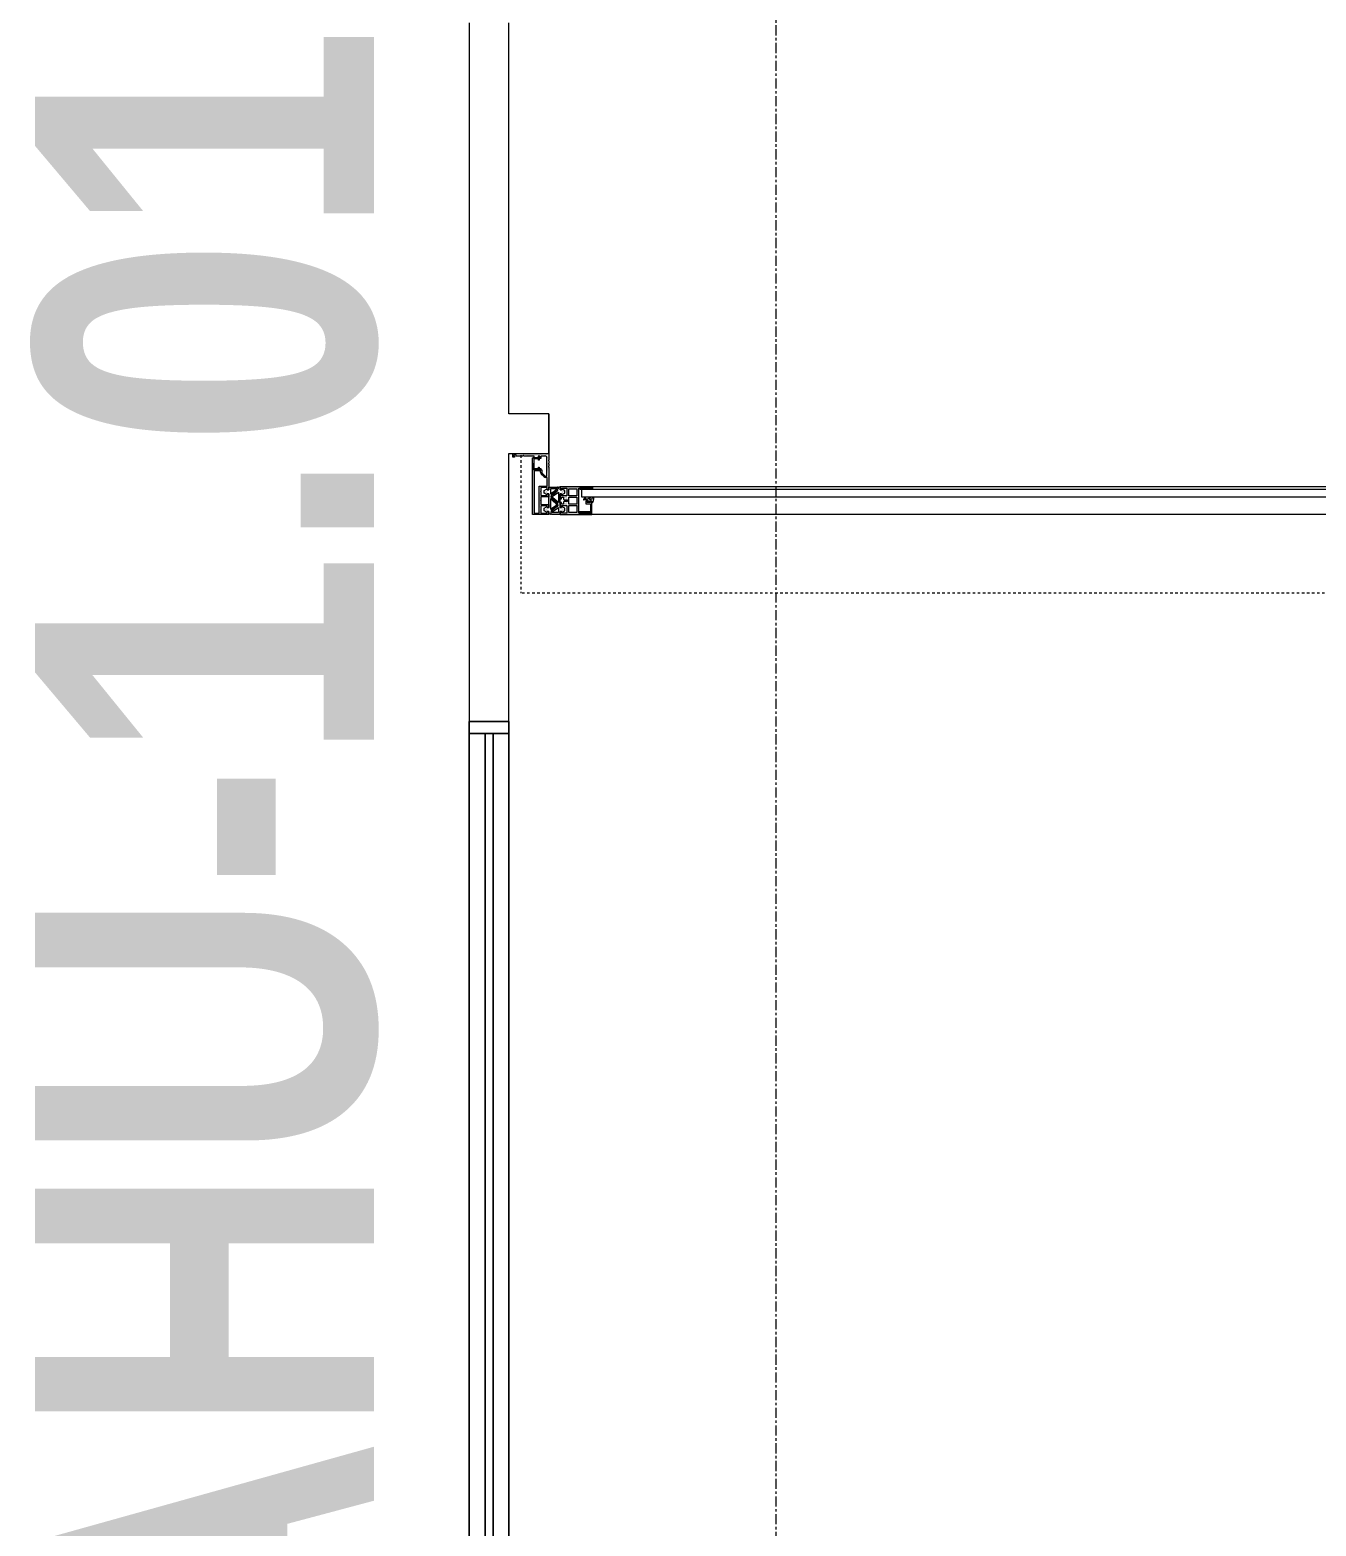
# Model space of a CAD drawing. Header units: millimetres. Extents: x -22227 to 20164, y 15335 to 61747.
# Drawn here: x -5434 to -3821, y 51822 to 53698 of the extents above; entities that cross this region are included whole.
import ezdxf

# ---------------------------------------------------------------- set-up
doc = ezdxf.new("R2010")
doc.units = ezdxf.units.MM
doc.linetypes.add('Dash', pattern=[6.35, 3.175, -3.175])
doc.linetypes.add('Grid Line', pattern=[22.225, 12.7, -3.175, 3.175, -3.175])
for name, color, linetype, lineweight in [('A-DETL-GENF', 7, 'Continuous', 5), ('A-GENM', 7, 'Continuous', 5), ('A-WALL', 7, 'Continuous', 9), ('G-ANNO-TEXT', 7, 'Continuous', 9), ('S-GRID', 7, 'Continuous', 9)]:
    doc.layers.add(name, color=color, linetype=linetype, lineweight=lineweight)
for name, color, linetype, lineweight, true_color in [('A-DOOR', 5, 'Continuous', 9, 0x0000ff), ('A-DOOR-HDLN', 5, 'Dash', 9, 0x0000ff), ('A-GLAZ', 7, 'Continuous', 9, 0x00007f)]:
    doc.layers.add(name, color=color, linetype=linetype, lineweight=lineweight, true_color=true_color)
doc.styles.add('Arial_B', font='arialbd.ttf', dxfattribs={"width": 0.8, "height": 425})

# ---------------------------------------------------------------- blocks, each defined once
blk = doc.blocks.new('Automatic-Door_Single_Gilgen_SL-PSXP_Without-Side-Panel_On-Wall - Automatic-Door_Single_Gilgen_SL-PSXP_Without-Side-Panel_On-Wall-V1-MẶT BẰNG BỐ TRÍ THIẾT BỊ')
at = {"layer": 'A-DETL-GENF', "lineweight": 9, "true_color": 0xe2e2e2, "transparency": 33554534}
h = blk.add_hatch(color=254, dxfattribs=at)
h.paths.add_polyline_path([(477.5, 99.5), (475, 99), (475, 90.2), (477.5, 90.2)])
h.paths.add_polyline_path([(486, 101.5), (446, 101.5), (450, 99.5), (477.5, 99.5)])
h.paths.add_polyline_path([(475, 77.8), (475, 79.6), (465, 77.8)])
h.paths.add_polyline_path([(477.5, 68.5), (477.5, 77.8), (475, 77.8), (475, 69)])
h.paths.add_polyline_path([(462.5, 68.5), (446, 68.5), (446, 66.5), (486, 66.5), (477.5, 68.5)])
h.paths.add_polyline_path([(462.5, 68.5), (465, 69), (465, 77.8)])
h.paths.add_polyline_path([(462.5, 99.5), (462.5, 68.5), (465, 88.4)])
h.paths.add_polyline_path([(462.5, 99.5), (465, 90.2), (465, 99)])
h.paths.add_polyline_path([(477.5, 90.2), (476.5, 85.1), (481.5, 88.4)])
h.paths.add_polyline_path([(476.5, 82.9), (477.5, 77.8), (481.5, 79.6)])
for points in [[(462.5, 99.5), (446, 99.5), (447.6, 97.9), (462.5, 97.9)], [(520.5, 44.9), (518.8, 43.6), (520.5, 30.3)]]:
    blk.add_hatch(color=254, dxfattribs=at).paths.add_polyline_path(points)
at = {"layer": 'A-DETL-GENF', "lineweight": 9, "true_color": 0xf8f8f8, "transparency": 33554534}
h = blk.add_hatch(color=7, dxfattribs=at)
h.paths.add_polyline_path([(486, 101), (488, 99), (495.9, 99), (496.5, 101)])
h.paths.add_polyline_path([(484, 97.4), (480, 96.6), (484, 92.6)])
h.paths.add_polyline_path([(486, 92.6), (486, 75.4), (488, 73.4), (488, 86.2)])
h.paths.add_polyline_path([(484, 75.4), (480, 71.4), (484, 70.6)])
at = {"layer": 'A-DETL-GENF', "lineweight": 9, "true_color": 0xe2e2e2, "transparency": 33554534}
h = blk.add_hatch(color=254, dxfattribs=at)
h.paths.add_polyline_path([(502, 97.4), (502, 92.6), (506, 96.6)])
h.paths.add_polyline_path([(498, 94.6), (498, 81.8), (500, 75.4), (500, 92.6)])
h.paths.add_polyline_path([(502, 75.4), (502, 70.6), (506, 74.6)])
h.paths.add_polyline_path([(498, 69), (490.1, 69), (489.5, 67), (500, 67)])
h = blk.add_hatch(color=254, dxfattribs=at)
h.paths.add_polyline_path([(510, 99.5), (510, 90.5), (512, 99.5)])
h.paths.add_polyline_path([(500, 101.5), (502, 99.5), (510, 99.5), (520.5, 101.5)])
h.paths.add_polyline_path([(520.5, 101.5), (518.5, 99.5), (518.5, 46.4), (520.5, 45)])
h.paths.add_polyline_path([(512, 99.5), (510.4, 84), (512, 66)])
h.paths.add_polyline_path([(500, 70.6), (500, 42.1), (502, 66), (500.7, 69)])
h.paths.add_polyline_path([(502.5, 53.3), (500.5, 41.6), (502.5, 30)])
h.paths.add_polyline_path([(500, 25), (545, 25), (518.5, 28)])
h.paths.add_polyline_path([(500, 32.9), (500, 25), (502.6, 29.5)])
h.paths.add_polyline_path([(504.5, 28), (500, 25), (510, 28)])
at = {"layer": 'A-DETL-GENF', "color": 253, "lineweight": 9, "true_color": 0xaaaaaa}
for p, q in [((486, 101.5), (446, 101.5)), ((446, 101.5), (446, 99.5)), ((446, 99.5), (446, 84.7)), ((462.5, 99.5), (446, 99.5)), ((446, 99.5), (448, 99.5)), ((447.6, 87.9), (447.6, 97.9)), ((447.6, 97.9), (462.5, 97.9)), ((448, 99.5), (450, 99.5)), ((450, 99.5), (462.5, 99.5)), ((462.5, 97.9), (462.5, 99.5)), ((462.5, 99.5), (462.5, 68.5)), ((465, 90.2), (465, 99)), ((465, 99), (475, 99)), ((475, 99), (475, 90.2)), ((477.5, 90.2), (477.5, 99.5)), ((477.5, 99.5), (484, 99.5)), ((483.2, 98.4), (480, 96.6)), ((480, 96.6), (480, 93.4)), ((484, 97.4), (483.9, 98.2)), ((484, 99.5), (484, 97.4)), ((486, 97.4), (484, 97.4)), ((484, 97.4), (486, 97.4)), ((486, 97.4), (486, 101.5)), ((496.5, 101), (486, 101)), ((486, 101), (486, 97.4)), ((488, 92.5), (488, 99)), ((488, 99), (495.9, 99)), ((494.5, 97.1), (488, 92.5)), ((489.8, 91.9), (495.4, 95.8)), ((490.4, 91.1), (494.9, 94.3)), ((498, 94.6), (491.2, 89.9)), ((498.5, 101), (500, 101)), ((500, 97.4), (500, 101.5)), ((500, 101), (500, 97.4)), ((502, 97.4), (500, 97.4)), ((500, 97.4), (502, 97.4)), ((502, 99.5), (502, 97.4)), ((502.8, 98.4), (506, 96.6)), ((506, 96.6), (506, 93.4)), ((518.5, 99.5), (512, 99.5)), ((443.4, 79.5), (445.1, 79.5)), ((445.1, 79.5), (446.4, 82.6)), ((446, 84.7), (446, 86.7)), ((446, 84.7), (447.6, 84.7)), ((446.4, 82.6), (449.2, 82.6)), ((453.7, 87.9), (447.6, 87.9)), ((447.6, 84.7), (447.6, 86.3)), ((447.6, 86.3), (452.1, 86.3)), ((449.2, 82.6), (447.8, 79.5)), ((447.8, 79.5), (449.3, 79.5)), ((449.3, 79.5), (450.6, 82.3)), ((450.6, 82.3), (453.9, 82.3)), ((452.1, 86.3), (452.1, 84.7)), ((452.1, 84.7), (453.7, 84.7)), ((453.7, 84.7), (453.7, 87.9)), ((453.9, 82.3), (453.9, 79.5)), ((453.9, 79.5), (454.9, 79.5)), ((456.4, 82.2), (456.4, 83.5)), ((475, 90.2), (465, 90.2)), ((465, 79.6), (465, 88.4)), ((465, 88.4), (475, 88.4)), ((475, 79.6), (465, 79.6)), ((465, 69), (465, 77.8)), ((465, 77.8), (475, 77.8)), ((475, 88.4), (475, 79.6)), ((475, 77.8), (475, 69)), ((476.5, 82.9), (476.5, 85.1)), ((476.5, 85.1), (480.8, 85.1)), ((480.8, 82.9), (476.5, 82.9)), ((484, 90.2), (477.5, 90.2)), ((477.5, 68.5), (477.5, 77.8)), ((477.5, 77.8), (484, 77.8)), ((480, 93.4), (483.2, 91.6)), ((483.2, 76.4), (480, 74.6)), ((480.8, 85.1), (481.5, 85.4)), ((481.5, 82.6), (480.8, 82.9)), ((481.5, 85.4), (481.5, 88.4)), ((481.5, 88.4), (484, 88.4)), ((481.5, 79.6), (481.5, 82.6)), ((484, 79.6), (481.5, 79.6)), ((483.9, 91.8), (484, 92.6)), ((484, 75.4), (483.9, 76.2)), ((484, 92.6), (486, 92.6)), ((486, 92.6), (484, 92.6)), ((484, 92.6), (484, 90.2)), ((484, 88.4), (484, 86.4)), ((484, 86.4), (486, 86.4)), ((486, 81.6), (484, 81.6)), ((484, 81.6), (484, 79.6)), ((484, 77.8), (484, 75.4)), ((486, 75.4), (484, 75.4)), ((484, 75.4), (486, 75.4)), ((486, 92.6), (486, 75.4)), ((486, 86.4), (486, 92.6)), ((486, 75.4), (486, 81.6)), ((488, 73.4), (488, 86.2)), ((488, 86.2), (494.9, 80.5)), ((494.8, 78.1), (488, 73.4)), ((495.8, 81.6), (489.6, 86.9)), ((496.4, 81.1), (490.2, 86.4)), ((490.6, 72.1), (496.2, 76.1)), ((491.1, 87.5), (498, 81.8)), ((491.1, 73.7), (495.6, 76.9)), ((498, 75.5), (491.5, 70.9)), ((498, 69), (498, 75.5)), ((500, 92.6), (502, 92.6)), ((502, 92.6), (500, 92.6)), ((510, 89), (500, 89)), ((500, 79), (510, 79)), ((502, 75.4), (500, 75.4)), ((500, 75.4), (502, 75.4)), ((502, 92.6), (502, 90.5)), ((502, 90.5), (510, 90.5)), ((502, 77.5), (502, 75.4)), ((510, 77.5), (502, 77.5)), ((506, 93.4), (502.8, 91.6)), ((502.8, 76.4), (506, 74.6)), ((510, 84.5), (510, 89)), ((510, 79), (510, 83.5)), ((510, 73), (510, 77.5)), ((461.3, 69.5), (444.8, 69.5)), ((444.8, 69.5), (445, 66.9)), ((445, 66.9), (446, 66.9)), ((446, 66.9), (446, 68.5)), ((446, 68.5), (461.3, 68.5)), ((462.5, 68.5), (446, 68.5)), ((446, 68.5), (446, 66.5)), ((446, 66.5), (486, 66.5)), ((461.3, 68.5), (461.3, 69.5)), ((475, 69), (465, 69)), ((484, 68.5), (477.5, 68.5)), ((480, 74.6), (480, 71.4)), ((480, 71.4), (483.2, 69.6)), ((483.9, 69.8), (484, 70.6)), ((484, 70.6), (486, 70.6)), ((486, 70.6), (484, 70.6)), ((484, 70.6), (484, 68.5)), ((486, 70.6), (486, 67)), ((486, 66.5), (486, 70.6)), ((486, 67), (487.5, 67)), ((488.5, 68), (488.5, 69)), ((500, 70.6), (502, 70.6)), ((502, 70.6), (500, 70.6)), ((502, 70.6), (502, 67.5)), ((502, 67.5), (510, 67.5)), ((512, 66), (502, 66)), ((506, 71.4), (502.8, 69.6)), ((506, 74.6), (506, 71.4)), ((510, 67.5), (510, 72)), ((500, 38.1), (500, 40.9)), ((502, 54.8), (503.8, 54.8)), ((504.3, 53.3), (502.5, 53.3)), ((508.7, 49.3), (505, 53)), ((506.3, 53.8), (509.5, 50.6)), ((509, 45.2), (509, 48.6)), ((510, 45.2), (509, 45.2)), ((510, 43.8), (510, 45.2)), ((511.5, 43.8), (510, 43.8)), ((510.5, 48.1), (510.5, 46.4)), ((510.5, 46.4), (518.5, 46.4)), ((511.5, 45.2), (511.5, 43.8)), ((513.4, 45.2), (511.5, 45.2)), ((512, 44.5), (513.1, 45.1)), ((512.2, 42.1), (512.2, 43.7)), ((513.2, 42.1), (512.2, 42.1)), ((513.1, 45.1), (514.1, 44.6)), ((513.2, 43.6), (513.2, 42.1)), ((518.8, 43.6), (513.2, 43.6)), ((514, 44.7), (513.4, 45.2)), ((515, 44.7), (514, 44.7)), ((514.1, 44.6), (518.3, 44.6)), ((515.7, 45), (515, 44.7)), ((520.5, 45), (515.7, 45)), ((518.3, 44.6), (519.1, 44.9)), ((500, 34.1), (500, 36.9)), ((510, 31.2), (511.5, 31.2)), ((510, 28), (510, 31.2)), ((511.5, 31.2), (511.5, 28)), ((511.5, 28), (513.5, 28)), ((513.1, 30.1), (512, 30.7)), ((512.2, 33.1), (513.2, 33.1)), ((512.2, 31.5), (512.2, 33.1)), ((514.1, 30.6), (513.1, 30.1)), ((513.2, 33.1), (513.2, 31.6)), ((513.2, 31.6), (518.8, 31.6)), ((513.5, 29.7), (514.1, 30.3)), ((513.5, 28), (513.5, 29.7)), ((518.3, 30.6), (514.1, 30.6)), ((514.1, 30.3), (519.5, 30.3)), ((519.1, 30.3), (518.3, 30.6)), ((518.5, 29.7), (518.5, 28)), ((520.1, 29.7), (518.5, 29.7)), ((518.5, 28), (531.4, 28)), ((519.5, 30.3), (520.1, 29.7)), ((532.6, 28), (541, 28)), ((541, 28), (541, 26.5)), ((541, 26.5), (543.8, 26.5)), ((542.7, 28), (543.6, 29.5)), ((543.8, 28), (542.7, 28)), ((543.6, 29.5), (545, 29.5)), ((543.8, 26.5), (543.8, 28)), ((545, 29.5), (545, 25))]:
    blk.add_line(p, q, dxfattribs=at)
at = {"layer": 'A-DETL-GENF', "color": 9, "lineweight": 9, "true_color": 0xc0c0c0}
for p, q in [((498, 81.8), (498, 94.6)), ((500, 101.5), (520.5, 101.5)), ((510, 99.5), (502, 99.5)), ((510, 90.5), (510, 99.5)), ((512, 99.5), (512, 66)), ((518.5, 46.4), (518.5, 99.5)), ((520.5, 101.5), (520.5, 45)), ((500, 89), (500, 92.6)), ((500, 92.6), (500, 75.4)), ((500, 75.4), (500, 79)), ((500, 67), (489.5, 67)), ((490.1, 69), (498, 69)), ((500, 42.1), (500, 70.6)), ((500, 70.6), (500, 67)), ((502, 66), (502, 54.8)), ((502.5, 53.3), (502.5, 30)), ((518.8, 31.6), (518.8, 43.6)), ((519.1, 44.9), (520.5, 44.9)), ((520.5, 44.9), (520.5, 30.3)), ((500, 25), (500, 32.9)), ((545, 25), (500, 25)), ((504.5, 28), (510, 28)), ((520.5, 30.3), (519.1, 30.3))]:
    blk.add_line(p, q, dxfattribs=at)
at = {"layer": 'A-DETL-GENF', "color": 253, "lineweight": 9, "true_color": 0xaaaaaa}
for centre, radius, start, end in [((483.4, 98), 0.492, 21.228, 120), ((492.5, 100), 3.5, 305, 344.2184), ((491.5, 99.3), 6, 305, 6.1018), ((492.3, 100.1), 5.21, 306.2325, 359.1484), ((496.5, 100), 1, 359.1484, 90), ((498.5, 100), 1, 90, 186.1018), ((502.9, 97.5), 0.952, 96.2504, 185.2378), ((429.8, 85.3), 14.8, 337.0086, 356.9914), ((447.2, 84.4), 2.66, 117.6074, 176.9914), ((447.4, 86.1), 1.99, 225.6086, 348.3854), ((454.2, 88.8), 5.7, 212.026, 293.4067), ((457.5, 79.8), 2.6, 113.5555, 186.4445), ((483.4, 92), 0.492, 240, 338.772), ((483.4, 76), 0.492, 21.228, 120), ((491.6, 89.3), 3.19, 125, 230.3062), ((492.1, 88.7), 3, 125, 230), ((492.1, 88.7), 1.5, 125, 230), ((493.9, 79.3), 1.5, 305, 50), ((493.9, 79.3), 3, 305, 50), ((494.5, 78.5), 3, 305, 2.9676), ((494.5, 78.8), 3, 357.0324, 50), ((502.9, 92.5), 0.943, 173.7844, 264.349), ((502.9, 75.6), 0.878, 91.2948, 190.2472), ((509.9, 84), 0.52, 29.5995, 73.9988), ((509.9, 84), 0.52, 286.0012, 330.4005), ((483.4, 70), 0.492, 240, 338.772), ((487.5, 68), 1, 270, 360), ((494.5, 68.7), 6, 125, 177.8665), ((493.5, 68), 5, 125, 180.3809), ((489.5, 68), 1, 179.1484, 270), ((493.5, 68), 3.5, 125, 164.2184), ((503, 70.5), 0.96, 175.0696, 263.2793), ((509.8, 72.5), 0.536, 291.2507, 68.7493), ((499.9, 41.5), 0.595, 281.6671, 338.6365), ((499.7, 37.5), 0.649, 296.1361, 63.8639), ((499.9, 41.5), 0.595, 21.3635, 64.0905), ((503.8, 51.3), 3.5, 45, 90), ((504.3, 52.3), 1, 45, 90), ((508, 48.6), 1, 0, 45), ((507, 48.1), 3.5, 0, 45), ((512.8, 44.3), 0.859, 168.366, 223.634), ((499.9, 33.5), 0.6, 297.468, 76.428), ((504.5, 30), 2, 195, 255), ((512.8, 30.9), 0.89, 136.515, 193.485), ((532, 28), 0.583, 180, 210), ((532, 28), 0.583, 300, 360)]:
    blk.add_arc(centre, radius, start, end, dxfattribs=at)
at = {"layer": 'A-DETL-GENF', "color": 9, "lineweight": 9, "true_color": 0xc0c0c0}
for centre, radius, start, end in [((509.9, 84), 0.52, 330.4005, 29.5995), ((499.9, 41.5), 0.595, 64.0905, 78.3329), ((499.9, 41.5), 0.595, 338.6365, 21.3635), ((499.9, 33.5), 0.6, 283.572, 297.468), ((504.5, 30), 2, 180, 195), ((504.5, 30), 2, 255, 270), ((532, 28), 0.583, 210, 225), ((532, 28), 0.583, 225, 240), ((532, 28), 0.583, 270, 300)]:
    blk.add_arc(centre, radius, start, end, dxfattribs=at)
at = {"layer": 'A-DETL-GENF', "color": 254, "lineweight": 9, "true_color": 0xcdcdcd}
blk.add_arc((532, 28), 0.583, 240, 270, dxfattribs=at)
at = {"layer": 'A-DOOR-HDLN', "color": 161, "true_color": 0xaaaaff}
for p in [(-1565, 200), (535, 26.9)]:
    blk.add_line(p, (535, 200), dxfattribs=at)
at = {"layer": 'A-GENM', "color": 253, "lineweight": 9, "true_color": 0xaaaaaa}
for p, q in [((-503, 101.5), (446, 101.5)), ((-514.5, 79.5), (458.5, 79.5)), ((458.5, 79.5), (458.5, 69.5)), ((458.5, 69.5), (-514.5, 69.5)), ((-503, 66.5), (446, 66.5))]:
    blk.add_line(p, q, dxfattribs=at)
blk = doc.blocks.new('AK_OViewTuongPanel - 2000x1200-V17-MẶT BẰNG BỐ TRÍ THIẾT BỊ')
at = {"layer": 'A-GLAZ', "color": 9, "true_color": 0xaaaad4}
for p, q in [((-1015, 25), (-1015, -25)), ((-1000, 25), (-1015, 25)), ((-1000, -25), (-1000, 25)), ((1000, 25), (-1000, 25)), ((1015, 25), (1000, 25)), ((1000, 25), (1000, -25)), ((1015, -25), (1015, 25)), ((1000, 5), (-1000, 5)), ((-1000, 5), (-1000, -5)), ((1000, -5), (1000, 5)), ((-1000, -5), (1000, -5)), ((-1015, -25), (-1000, -25)), ((-1000, -25), (1000, -25)), ((1000, -25), (1015, -25))]:
    blk.add_line(p, q, dxfattribs=at)
at = {"layer": 'A-GLAZ', "color": 7, "true_color": 0xececf5}
for p, q in [((-1015, -25), (-1015, 25)), ((1015, 25), (1015, -25)), ((-1000, -5), (-1000, 5)), ((-1000, 5), (-1000, -5)), ((1000, 5), (1000, -5)), ((1000, -5), (1000, 5))]:
    blk.add_line(p, q, dxfattribs=at)
at = {"layer": 'A-GLAZ', "color": 254, "true_color": 0xe0e0ef}
for p, q in [((-1015, 25), (-1000, 25)), ((-1000, 25), (-1000, 5)), ((1000, 25), (1015, 25)), ((1000, 5), (1000, 25)), ((-1000, -5), (-1000, -25)), ((1000, -25), (1000, -5)), ((-1000, -25), (-1015, -25)), ((1015, -25), (1000, -25))]:
    blk.add_line(p, q, dxfattribs=at)
at = {"layer": 'A-GLAZ', "color": 254, "true_color": 0xcccce5}
for p, q in [((-1000, 25), (1000, 25)), ((-1000, 5), (1000, 5)), ((1000, -5), (-1000, -5)), ((1000, -25), (-1000, -25))]:
    blk.add_line(p, q, dxfattribs=at)
blk = doc.blocks.new('AK-SGS-M3-A_rvt-1-MẶT BẰNG BỐ TRÍ THIẾT BỊ')
at = {"layer": 'A-WALL', "color": 253, "true_color": 0xaaaaaa}
for p, q in [((-4883.6, 53706.9), (-4883.6, 52830.9)), ((-4833.6, 53216.9), (-4833.6, 53706.9)), ((-4783.6, 53216.9), (-4833.6, 53216.9)), ((-4783.6, 53166.9), (-4783.6, 53216.9)), ((-4833.6, 52830.9), (-4833.6, 53166.9)), ((-4833.6, 53166.9), (-4828.6, 53166.9))]:
    blk.add_line(p, q, dxfattribs=at)
at = {"layer": 'A-WALL', "color": 254, "true_color": 0xcccccc}
for p, q in [((-4883.6, 53706.9), (-4883.6, 52830.9)), ((-4833.6, 53216.9), (-4833.6, 53706.9)), ((-4783.6, 53216.9), (-4833.6, 53216.9)), ((-4783.6, 53216.9), (-4783.6, 53166.9)), ((-4833.6, 52830.9), (-4833.6, 53166.9)), ((-4833.6, 53166.9), (-4828.6, 53166.9)), ((-4883.6, 50815.9), (-4883.6, 52815.9)), ((-4833.6, 52815.9), (-4833.6, 50815.9))]:
    blk.add_line(p, q, dxfattribs=at)
at = {"layer": 'A-WALL', "color": 9, "true_color": 0xc0c0c0}
blk.add_line((-4828.6, 53166.9), (-4783.6, 53166.9), dxfattribs=at)
at = {"layer": 'A-WALL', "color": 254, "true_color": 0xd4d4d4}
blk.add_line((-4828.6, 53166.9), (-4783.6, 53166.9), dxfattribs=at)
at = {"layer": 'A-WALL', "color": 254, "true_color": 0xe0e0e0}
for p, q in [((-4883.6, 52830.9), (-4833.6, 52830.9)), ((-4883.6, 52815.9), (-4883.6, 52830.9)), ((-4833.6, 52830.9), (-4833.6, 52815.9)), ((-4883.6, 52815.9), (-4883.6, 50815.9)), ((-4833.6, 50815.9), (-4833.6, 52815.9))]:
    blk.add_line(p, q, dxfattribs=at)
at = {"layer": 'A-WALL', "color": 7, "true_color": 0xececec}
for p, q in [((-4883.6, 52830.9), (-4833.6, 52830.9)), ((-4883.6, 52830.9), (-4883.6, 52815.9)), ((-4833.6, 52815.9), (-4833.6, 52830.9))]:
    blk.add_line(p, q, dxfattribs=at)
at = {"layer": 'A-DOOR', "color": 9, "lineweight": 9, "true_color": 0xaaaad4, "rotation": 180}
blk.add_blockref('Automatic-Door_Single_Gilgen_SL-PSXP_Without-Side-Panel_On-Wall - Automatic-Door_Single_Gilgen_SL-PSXP_Without-Side-Panel_On-Wall-V1-MẶT BẰNG BỐ TRÍ THIẾT BỊ', (-4283.6, 53191.9), dxfattribs=at)
at = {"layer": 'A-GLAZ', "color": 9, "lineweight": 9, "true_color": 0xaaaad4, "rotation": 269.9999999999999}
blk.add_blockref('AK_OViewTuongPanel - 2000x1200-V17-MẶT BẰNG BỐ TRÍ THIẾT BỊ', (-4858.6, 51815.9), dxfattribs=at)

msp = doc.modelspace()

# ---------------------------------------------------------------- linework, layer by layer
at = {"layer": 'S-GRID', "linetype": 'Grid Line'}
msp.add_line((-4498.6, 15797.7), (-4498.6, 59870.5), dxfattribs=at)

# ---------------------------------------------------------------- block references
at = {"lineweight": 5}
msp.add_blockref('AK-SGS-M3-A_rvt-1-MẶT BẰNG BỐ TRÍ THIẾT BỊ', (0, 0), dxfattribs=at)

# ---------------------------------------------------------------- texts
at = {"layer": 'G-ANNO-TEXT', "color": 1, "true_color": 0xff0000, "insert": (-5428, 50747.1), "char_height": 425, "width": 2980.712, "attachment_point": 1, "rotation": 90, "line_spacing_factor": 0.936439, "style": 'Arial_B'}
msp.add_mtext('\\pxt4.064,8.128,12.192,16.256,20.32,24.384,28.448,32.512,36.576,40.64,44.704,48.768,52.832,56.896,60.96,65.024,69.088,73.152,77.216,81.28,85.344,89.408,93.472,97.536,101.6,105.664,109.728,113.792,117.856,121.92,125.984,130.048;{HN-AHU-1.01}', dxfattribs=at)

doc.saveas('drawing.dxf')
